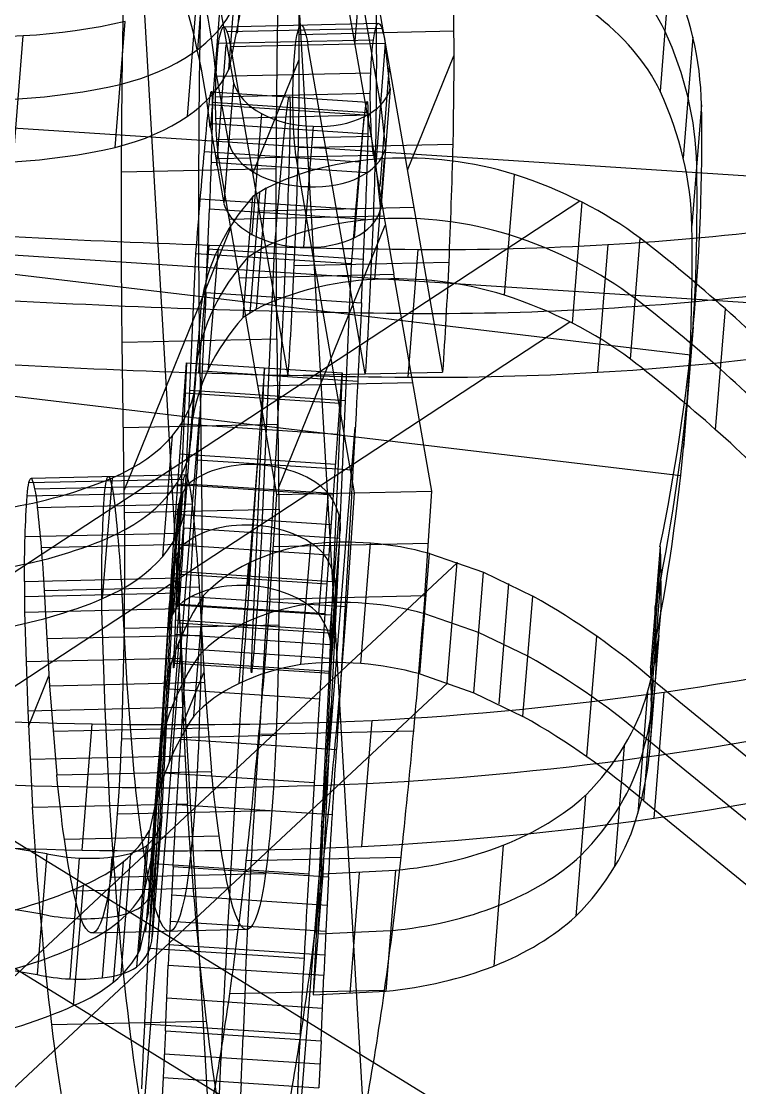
# Model space of a CAD drawing. Extents: x 14 to 133, y -39 to 144.
# Drawn here: x 71.22 to 80.43, y 9.8 to 23.47 of the extents above; entities that cross this region are included whole.
import ezdxf

# ---------------------------------------------------------------- set-up
doc = ezdxf.new("R2010")
doc.units = 0
doc.header["$MEASUREMENT"] = 0
doc.layers.add('LAYER_1', color=255, linetype='CONTINUOUS')

msp = doc.modelspace()

# ---------------------------------------------------------------- linework, layer by layer
at = {"layer": 'LAYER_1', "color": 9}
for p, q in [((73.626, 9.384, 110.568), (72.636, 26.44, 105.696)), ((75.61, 9.428, 110.32), (74.62, 26.484, 105.448)), ((75.354, 26.246, 111.268), (75.887, 23.186, 114.982)), ((75.354, 26.246, 111.268), (75.887, 23.186, 114.982)), ((75.826, 22.411, 114.353), (75.293, 25.471, 110.638)), ((73.994, 23.314, 67.217), (74.123, 24.932, 68.386)), ((73.601, 24.652, 113.401), (73.478, 23.103, 112.143)), ((75.231, 24.696, 110.009), (75.764, 21.637, 113.724)), ((75.231, 24.696, 110.009), (75.764, 21.637, 113.724)), ((75.498, 23.167, 111.866), (75.621, 24.716, 113.125)), ((73.88, 22.849, 67.873), (74.009, 24.467, 69.042)), ((73.88, 22.849, 67.873), (74.009, 24.467, 69.042)), ((79.533, 24.119, 113.477), (79.41, 22.57, 112.219)), ((79.533, 24.119, 113.477), (79.41, 22.57, 112.219)), ((73.35, 22.246, 68.766), (73.479, 23.864, 69.935)), ((73.768, 23.655, 114.612), (73.645, 22.106, 113.353)), ((73.768, 23.655, 114.612), (73.645, 22.106, 113.353)), ((73.768, 23.655, 114.612), (73.942, 22.677, 115.799)), ((73.768, 23.655, 114.612), (73.942, 22.677, 115.799)), ((74.066, 23.784, 66.559), (73.88, 22.849, 67.873)), ((74.066, 23.784, 66.559), (73.88, 22.849, 67.873)), ((72.424, 21.848, 69.42), (72.553, 23.465, 70.589)), ((72.424, 21.848, 69.42), (72.553, 23.465, 70.589)), ((73.809, 23.396, 114.52), (75.793, 23.441, 114.272)), ((73.809, 23.396, 114.52), (75.793, 23.441, 114.272)), ((73.858, 23.335, 114.899), (75.842, 23.379, 114.651)), ((71.117, 21.664, 69.818), (71.246, 23.281, 70.988)), ((74.78, 23.298, 122.259), (76.764, 23.343, 122.01)), ((79.83, 23.262, 114.504), (79.707, 21.712, 113.245)), ((73.845, 23.166, 115.207), (73.722, 21.617, 113.948)), ((73.751, 23.186, 114.019), (75.735, 23.23, 113.771)), ((73.903, 23.142, 115.231), (75.887, 23.186, 114.982)), ((73.903, 23.142, 115.231), (75.887, 23.186, 114.982)), ((73.903, 23.142, 115.231), (74.638, 18.924, 120.352)), ((73.903, 23.142, 115.231), (74.638, 18.924, 120.352)), ((75.63, 18.946, 120.227), (74.895, 23.164, 115.107)), ((75.887, 23.186, 114.982), (75.764, 21.637, 113.724)), ((75.887, 23.186, 114.982), (75.764, 21.637, 113.724)), ((75.887, 23.186, 114.982), (76.622, 18.968, 120.103)), ((75.887, 23.186, 114.982), (76.622, 18.968, 120.103)), ((75.951, 22.606, 115.69), (75.887, 23.186, 114.982)), ((75.951, 22.606, 115.69), (75.887, 23.186, 114.982)), ((74.187, 21.513, 117.209), (74.781, 22.977, 122.215)), ((76.171, 21.557, 116.96), (76.765, 23.021, 121.966)), ((73.881, 21.902, 115.17), (73.706, 22.881, 113.983)), ((75.938, 22.896, 115.334), (75.815, 21.347, 114.076)), ((73.717, 22.761, 113.677), (75.701, 22.805, 113.429)), ((73.717, 22.761, 113.677), (75.701, 22.805, 113.429)), ((73.662, 22.562, 122.439), (75.658, 22.431, 122.405)), ((73.662, 22.562, 122.439), (75.658, 22.431, 122.405)), ((73.942, 22.677, 115.799), (73.819, 21.128, 114.541)), ((73.942, 22.677, 115.799), (73.819, 21.128, 114.541)), ((75.951, 22.606, 115.69), (75.828, 21.057, 114.431)), ((75.951, 22.606, 115.69), (75.828, 21.057, 114.431)), ((73.67, 22.429, 123.395), (75.665, 22.298, 123.361)), ((73.711, 22.499, 113.582), (75.695, 22.543, 113.334)), ((73.628, 22.398, 121.07), (75.624, 22.267, 121.036)), ((74.3, 22.284, 116.248), (74.177, 20.734, 114.99)), ((75.826, 22.411, 114.353), (75.889, 21.832, 115.061)), ((79.941, 22.396, 115.559), (79.818, 20.846, 114.301)), ((79.941, 22.396, 115.559), (79.818, 20.846, 114.301)), ((69.833, 22.182, 72.666), (86.602, 21.092, 72.322)), ((73.667, 22.154, 124.319), (75.663, 22.023, 124.285)), ((73.667, 22.154, 124.319), (75.663, 22.023, 124.285)), ((73.715, 22.221, 113.564), (75.699, 22.265, 113.316)), ((73.715, 22.221, 113.564), (75.699, 22.265, 113.316)), ((75.612, 22.241, 116.173), (75.489, 20.692, 114.914)), ((73.645, 22.106, 113.353), (73.819, 21.128, 114.541)), ((73.645, 22.106, 113.353), (73.819, 21.128, 114.541)), ((74.962, 22.12, 116.385), (74.839, 20.571, 115.126)), ((74.962, 22.12, 116.385), (74.839, 20.571, 115.126)), ((73.729, 21.949, 113.624), (75.713, 21.993, 113.376)), ((74.769, 21.847, 121.912), (76.753, 21.891, 121.663)), ((74.769, 21.847, 121.912), (76.753, 21.891, 121.663)), ((73.568, 21.797, 119.829), (75.563, 21.666, 119.795)), ((73.568, 21.797, 119.829), (75.563, 21.666, 119.795)), ((73.751, 21.705, 113.757), (75.735, 21.749, 113.509)), ((73.751, 21.705, 113.757), (75.735, 21.749, 113.509)), ((75.735, 21.749, 113.509), (75.997, 20.223, 115.333)), ((75.735, 21.749, 113.509), (75.997, 20.223, 115.333)), ((59.251, 21.639, 118.513), (79.798, 19.19, 119.52)), ((73.654, 21.659, 125.431), (75.649, 21.528, 125.397)), ((73.751, 21.705, 113.757), (74.013, 20.179, 115.582)), ((73.751, 21.705, 113.757), (74.013, 20.179, 115.582)), ((75.005, 20.201, 115.457), (74.743, 21.727, 113.633)), ((75.751, 20.157, 63.744), (75.877, 21.706, 65.003)), ((75.828, 21.057, 114.431), (75.764, 21.637, 113.724)), ((75.828, 21.057, 114.431), (75.764, 21.637, 113.724)), ((72.506, 21.535, 103.787), (74.49, 21.58, 103.538)), ((77.416, 19.953, 63.828), (77.542, 21.502, 65.087)), ((77.416, 19.953, 63.828), (77.542, 21.502, 65.087)), ((74.362, 21.325, 65.622), (74.191, 21.219, 65.77)), ((74.362, 21.325, 65.622), (74.191, 21.219, 65.77)), ((74.236, 19.776, 64.363), (74.362, 21.325, 65.622)), ((74.236, 19.776, 64.363), (74.362, 21.325, 65.622)), ((73.516, 21.188, 119.139), (75.511, 21.057, 119.105)), ((74.065, 19.67, 64.51), (74.191, 21.219, 65.77)), ((74.065, 19.67, 64.51), (74.191, 21.219, 65.77)), ((74.276, 21.272, 65.696), (74.151, 19.723, 64.436)), ((69.36, 15.244, 73.599), (78.38, 21.164, 65.419)), ((73.588, 19.988, 128.022), (73.632, 21.06, 126.49)), ((73.588, 19.988, 128.022), (73.632, 21.06, 126.49)), ((73.632, 21.06, 126.49), (75.628, 20.929, 126.456)), ((73.632, 21.06, 126.49), (75.628, 20.929, 126.456)), ((76.255, 21.077, 117.543), (74.271, 21.033, 117.791)), ((78.286, 19.597, 64.179), (78.412, 21.145, 65.439)), ((73.881, 20.928, 114.658), (75.865, 20.972, 114.41)), ((74.63, 20.994, 126.473), (74.586, 19.923, 128.005)), ((75.584, 19.857, 127.988), (75.628, 20.929, 126.456)), ((75.584, 19.857, 127.988), (75.628, 20.929, 126.456)), ((72.539, 17.451, 103.322), (73.902, 20.809, 114.801)), ((74.523, 17.495, 103.073), (75.886, 20.853, 114.553)), ((79.029, 19.136, 64.672), (79.154, 20.684, 65.931)), ((79.029, 19.136, 64.672), (79.154, 20.684, 65.931)), ((69.704, 20.564, 71.496), (86.473, 19.474, 71.153)), ((73.624, 20.598, 83.59), (73.494, 18.96, 82.45)), ((73.612, 20.547, 127.272), (75.608, 20.416, 127.238)), ((73.621, 19.01, 65.367), (73.747, 20.558, 66.627)), ((74.128, 20.445, 65.14), (74.299, 20.551, 64.992)), ((76.305, 20.541, 83.366), (76.175, 18.903, 82.226)), ((76.305, 20.541, 83.366), (76.175, 18.903, 82.226)), ((78.74, 20.604, 82.998), (78.609, 18.966, 81.858)), ((73.303, 16.971, 122.886), (73.46, 20.49, 118.539)), ((73.303, 16.971, 122.886), (73.46, 20.49, 118.539)), ((73.46, 20.49, 118.539), (75.455, 20.359, 118.505)), ((73.46, 20.49, 118.539), (75.455, 20.359, 118.505)), ((74.458, 20.425, 118.522), (74.301, 16.906, 122.87)), ((74.716, 20.335, 121.225), (76.7, 20.379, 120.977)), ((75.298, 16.84, 122.853), (75.455, 20.359, 118.505)), ((75.298, 16.84, 122.853), (75.455, 20.359, 118.505)), ((74.013, 20.179, 115.582), (75.997, 20.223, 115.333)), ((74.013, 20.179, 115.582), (75.997, 20.223, 115.333)), ((74.498, 17.398, 118.957), (74.013, 20.179, 115.582)), ((74.498, 17.398, 118.957), (74.013, 20.179, 115.582)), ((75.005, 20.201, 115.457), (75.49, 17.42, 118.833)), ((76.482, 17.442, 118.709), (75.997, 20.223, 115.333)), ((76.482, 17.442, 118.709), (75.997, 20.223, 115.333)), ((59.128, 20.09, 117.255), (79.675, 17.641, 118.261)), ((73.588, 19.988, 128.022), (75.584, 19.857, 127.988)), ((73.588, 19.988, 128.022), (75.584, 19.857, 127.988)), ((73.405, 18.295, 66.267), (73.53, 19.844, 67.527)), ((73.405, 18.295, 66.267), (73.53, 19.844, 67.527)), ((73.456, 18.873, 68.728), (73.53, 19.844, 67.527)), ((73.456, 18.873, 68.728), (73.53, 19.844, 67.527)), ((74.236, 19.776, 64.363), (74.065, 19.67, 64.51)), ((74.236, 19.776, 64.363), (74.065, 19.67, 64.51)), ((80.121, 18.23, 65.676), (80.247, 19.779, 66.936)), ((69.234, 13.695, 72.339), (78.254, 19.615, 64.159)), ((79.834, 19.55, 119.073), (79.711, 18, 117.815)), ((72.515, 19.351, 103.464), (74.499, 19.395, 103.215)), ((72.515, 19.351, 103.464), (74.499, 19.395, 103.215)), ((72.542, 17.167, 103.294), (72.515, 19.351, 103.464)), ((72.542, 17.167, 103.294), (72.515, 19.351, 103.464)), ((73.365, 17.81, 66.868), (73.49, 19.358, 68.127)), ((73.507, 19.373, 103.34), (73.534, 17.19, 103.17)), ((74.526, 17.212, 103.046), (74.499, 19.395, 103.215)), ((74.526, 17.212, 103.046), (74.499, 19.395, 103.215)), ((73.339, 19.089, 116.857), (73.203, 15.987, 120.828)), ((73.339, 19.089, 116.857), (73.203, 15.987, 120.828)), ((73.282, 18.305, 116.514), (73.339, 19.089, 116.857)), ((73.282, 18.305, 116.514), (73.339, 19.089, 116.857)), ((73.339, 19.089, 116.857), (75.335, 18.958, 116.823)), ((73.339, 19.089, 116.857), (75.335, 18.958, 116.823)), ((73.467, 19.069, 66.897), (73.393, 18.098, 68.098)), ((74.201, 15.921, 120.811), (74.337, 19.023, 116.84)), ((74.337, 19.023, 116.84), (74.28, 18.24, 116.497)), ((73.33, 17.324, 67.469), (73.456, 18.873, 68.728)), ((73.33, 17.324, 67.469), (73.456, 18.873, 68.728)), ((73.538, 18.985, 128.963), (75.534, 18.854, 128.929)), ((74.638, 18.924, 120.352), (76.622, 18.968, 120.103)), ((74.638, 18.924, 120.352), (76.622, 18.968, 120.103)), ((75.335, 18.958, 116.823), (75.199, 15.856, 120.794)), ((75.335, 18.958, 116.823), (75.199, 15.856, 120.794)), ((75.278, 18.174, 116.48), (75.335, 18.958, 116.823)), ((75.278, 18.174, 116.48), (75.335, 18.958, 116.823)), ((75.377, 18.6, 120.679), (73.381, 18.731, 120.713)), ((76.24, 18.833, 117.021), (74.256, 18.788, 117.269)), ((75.306, 18.566, 116.652), (73.311, 18.697, 116.686)), ((72.724, 8.642, 120.984), (73.507, 18.392, 129.398)), ((72.53, 18.258, 103.391), (74.514, 18.302, 103.142)), ((73.227, 17.527, 116.263), (73.282, 18.305, 116.514)), ((73.227, 17.527, 116.263), (73.282, 18.305, 116.514)), ((73.282, 18.305, 116.514), (75.278, 18.174, 116.48)), ((73.282, 18.305, 116.514), (75.278, 18.174, 116.48)), ((73.33, 17.324, 67.469), (73.405, 18.295, 66.267)), ((73.33, 17.324, 67.469), (73.405, 18.295, 66.267)), ((74.28, 18.24, 116.497), (74.224, 17.462, 116.246)), ((74.72, 8.511, 120.95), (75.502, 18.261, 129.364)), ((73.034, 16.606, 68.381), (73.159, 18.155, 69.64)), ((75.222, 17.396, 116.229), (75.278, 18.174, 116.48)), ((75.222, 17.396, 116.229), (75.278, 18.174, 116.48)), ((75.25, 17.785, 116.355), (73.254, 17.916, 116.389)), ((73.477, 17.845, 129.734), (75.472, 17.714, 129.7)), ((73.477, 17.845, 129.734), (75.472, 17.714, 129.7)), ((74.246, 17.782, 121.797), (74.123, 16.232, 120.538)), ((71.352, 17.609, 93.866), (73.336, 17.654, 93.617)), ((71.352, 17.609, 93.866), (73.336, 17.654, 93.617)), ((71.32, 17.553, 93.598), (73.304, 17.597, 93.35)), ((71.392, 17.471, 94.165), (73.376, 17.515, 93.916)), ((72.264, 16.065, 69.123), (72.389, 17.614, 70.382)), ((72.264, 16.065, 69.123), (72.389, 17.614, 70.382)), ((73.174, 16.759, 116.098), (73.227, 17.527, 116.263)), ((73.174, 16.759, 116.098), (73.227, 17.527, 116.263)), ((73.337, 17.506, 122.225), (73.214, 15.957, 120.966)), ((73.337, 17.506, 122.225), (73.214, 15.957, 120.966)), ((73.227, 17.527, 116.263), (75.222, 17.396, 116.229)), ((73.227, 17.527, 116.263), (75.222, 17.396, 116.229)), ((73.337, 17.506, 122.225), (73.256, 17.364, 122.408)), ((73.337, 17.506, 122.225), (73.256, 17.364, 122.408)), ((75.267, 17.407, 118.809), (73.271, 17.538, 118.843)), ((71.297, 17.381, 93.385), (73.281, 17.425, 93.137)), ((71.297, 17.381, 93.385), (73.281, 17.425, 93.137)), ((73.256, 17.364, 122.408), (73.133, 15.814, 121.149)), ((73.256, 17.364, 122.408), (73.133, 15.814, 121.149)), ((73.29, 17.437, 122.315), (73.167, 15.887, 121.056)), ((73.256, 17.364, 122.408), (73.227, 17.211, 122.599)), ((73.256, 17.364, 122.408), (73.227, 17.211, 122.599)), ((74.224, 17.462, 116.246), (74.171, 16.693, 116.081)), ((74.408, 16.059, 118.005), (74.498, 17.398, 118.957)), ((74.408, 16.059, 118.005), (74.498, 17.398, 118.957)), ((74.498, 17.398, 118.957), (76.482, 17.442, 118.709)), ((74.498, 17.398, 118.957), (76.482, 17.442, 118.709)), ((75.156, 17.419, 122.155), (75.032, 15.869, 120.896)), ((75.156, 17.419, 122.155), (75.032, 15.869, 120.896)), ((75.169, 16.628, 116.064), (75.222, 17.396, 116.229)), ((75.169, 16.628, 116.064), (75.222, 17.396, 116.229)), ((75.49, 17.42, 118.833), (75.4, 16.081, 117.881)), ((76.392, 16.103, 117.757), (76.482, 17.442, 118.709)), ((76.392, 16.103, 117.757), (76.482, 17.442, 118.709)), ((71.426, 17.235, 94.395), (73.41, 17.279, 94.147)), ((71.426, 17.235, 94.395), (73.41, 17.279, 94.147)), ((73.235, 17.288, 122.503), (73.112, 15.739, 121.244)), ((72.542, 17.167, 103.294), (74.526, 17.212, 103.046)), ((72.542, 17.167, 103.294), (74.526, 17.212, 103.046)), ((73.021, 13.278, 127.461), (73.227, 17.211, 122.599)), ((73.021, 13.278, 127.461), (73.227, 17.211, 122.599)), ((73.227, 17.211, 122.599), (73.103, 15.662, 121.34)), ((73.227, 17.211, 122.599), (73.103, 15.662, 121.34)), ((75.196, 17.012, 116.147), (73.2, 17.143, 116.181)), ((75.293, 17.133, 122.493), (75.17, 15.583, 121.234)), ((73.303, 16.971, 122.886), (75.298, 16.84, 122.853)), ((73.303, 16.971, 122.886), (75.298, 16.84, 122.853)), ((71.27, 16.861, 93.082), (73.254, 16.905, 92.833)), ((75.298, 16.84, 122.853), (75.087, 12.537, 128.171)), ((75.298, 16.84, 122.853), (75.087, 12.537, 128.171)), ((75.298, 16.84, 122.853), (75.175, 15.291, 121.594)), ((75.298, 16.84, 122.853), (75.175, 15.291, 121.594)), ((71.476, 16.722, 94.697), (73.46, 16.766, 94.448)), ((73.123, 16.002, 116.018), (73.174, 16.759, 116.098)), ((73.123, 16.002, 116.018), (73.174, 16.759, 116.098)), ((73.174, 16.759, 116.098), (75.169, 16.628, 116.064)), ((73.174, 16.759, 116.098), (75.169, 16.628, 116.064)), ((73.194, 16.589, 121.779), (73.275, 16.731, 121.595)), ((74.171, 16.693, 116.081), (74.12, 15.937, 116.001)), ((76.437, 16.773, 118.233), (74.453, 16.729, 118.481)), ((74.806, 15.22, 62.716), (74.932, 16.763, 63.983)), ((74.806, 15.22, 62.716), (74.932, 16.763, 63.983)), ((75.573, 15.233, 62.624), (75.699, 16.776, 63.89)), ((79.409, 16.731, 122.585), (79.286, 15.181, 121.327)), ((79.409, 16.731, 122.585), (79.286, 15.181, 121.327)), ((79.409, 16.731, 122.585), (79.418, 16.342, 123.063)), ((79.409, 16.731, 122.585), (79.418, 16.342, 123.063)), ((73.165, 16.436, 121.969), (73.194, 16.589, 121.779)), ((75.118, 15.872, 115.984), (75.169, 16.628, 116.064)), ((75.118, 15.872, 115.984), (75.169, 16.628, 116.064)), ((76.329, 15.099, 62.712), (76.454, 16.642, 63.978)), ((76.329, 15.099, 62.712), (76.454, 16.642, 63.978)), ((76.454, 16.642, 63.978), (77.146, 16.402, 64.202)), ((76.454, 16.642, 63.978), (77.146, 16.402, 64.202)), ((76.814, 16.528, 64.082), (62.429, 3.096, 81.873)), ((73.165, 16.436, 121.969), (72.96, 12.503, 126.832)), ((73.272, 16.413, 123.25), (75.268, 16.282, 123.216)), ((74.012, 14.977, 63.091), (74.138, 16.52, 64.357)), ((76.681, 14.988, 62.813), (76.807, 16.531, 64.079)), ((79.412, 16.537, 122.824), (79.289, 14.987, 121.566)), ((71.261, 16.285, 92.905), (71.26, 15.892, 92.825)), ((71.261, 16.285, 92.905), (71.26, 15.892, 92.825)), ((71.261, 16.285, 92.905), (73.245, 16.33, 92.656)), ((71.261, 16.285, 92.905), (73.245, 16.33, 92.656)), ((72.252, 15.914, 92.701), (72.253, 16.308, 92.78)), ((75.143, 16.25, 116.024), (73.148, 16.381, 116.058)), ((73.245, 16.33, 92.656), (73.244, 15.936, 92.577)), ((73.245, 16.33, 92.656), (73.244, 15.936, 92.577)), ((77.02, 14.859, 62.936), (77.146, 16.402, 64.202)), ((77.02, 14.859, 62.936), (77.146, 16.402, 64.202)), ((77.146, 16.402, 64.202), (77.777, 16.098, 64.51)), ((77.146, 16.402, 64.202), (77.777, 16.098, 64.51)), ((79.418, 16.342, 123.063), (79.295, 14.793, 121.805)), ((79.418, 16.342, 123.063), (79.295, 14.793, 121.805)), ((73.244, 16.133, 92.616), (71.26, 16.089, 92.865)), ((71.516, 16.171, 94.925), (73.5, 16.215, 94.677)), ((71.516, 16.171, 94.925), (73.5, 16.215, 94.677)), ((71.516, 16.171, 94.925), (71.584, 14.948, 95.245)), ((71.516, 16.171, 94.925), (71.584, 14.948, 95.245)), ((72.576, 14.97, 95.121), (72.508, 16.193, 94.801)), ((73.5, 16.215, 94.677), (73.568, 14.992, 94.996)), ((73.5, 16.215, 94.677), (73.568, 14.992, 94.996)), ((77.345, 14.715, 63.08), (77.47, 16.258, 64.346)), ((73.123, 16.002, 116.018), (75.118, 15.872, 115.984)), ((73.123, 16.002, 116.018), (75.118, 15.872, 115.984)), ((73.376, 16.094, 130.571), (75.372, 15.963, 130.537)), ((73.433, 14.56, 63.656), (73.558, 16.103, 64.923)), ((73.433, 14.56, 63.656), (73.558, 16.103, 64.923)), ((74.408, 16.059, 118.005), (76.392, 16.103, 117.757)), ((74.408, 16.059, 118.005), (76.392, 16.103, 117.757)), ((75.026, 11.762, 127.542), (75.237, 16.066, 122.223)), ((77.652, 14.555, 63.244), (77.777, 16.098, 64.51)), ((77.652, 14.555, 63.244), (77.777, 16.098, 64.51)), ((71.26, 15.892, 92.825), (73.244, 15.936, 92.577)), ((71.26, 15.892, 92.825), (73.244, 15.936, 92.577)), ((71.26, 15.892, 92.825), (71.303, 14.628, 92.945)), ((71.26, 15.892, 92.825), (71.303, 14.628, 92.945)), ((72.295, 14.65, 92.821), (72.252, 15.914, 92.701)), ((73.214, 15.957, 120.966), (73.133, 15.814, 121.149)), ((73.214, 15.957, 120.966), (73.133, 15.814, 121.149)), ((73.203, 15.987, 120.828), (73.187, 15.608, 121.304)), ((73.203, 15.987, 120.828), (73.187, 15.608, 121.304)), ((73.203, 15.987, 120.828), (75.199, 15.856, 120.794)), ((73.203, 15.987, 120.828), (75.199, 15.856, 120.794)), ((73.244, 15.936, 92.577), (73.287, 14.672, 92.697)), ((73.244, 15.936, 92.577), (73.287, 14.672, 92.697)), ((74.184, 15.542, 121.287), (74.201, 15.921, 120.811)), ((77.083, 15.631, 63.569), (76.392, 15.871, 63.345)), ((79.357, 15.567, 122.434), (79.347, 15.956, 121.956)), ((72.538, 15.685, 103.001), (74.522, 15.73, 102.752)), ((73.133, 15.814, 121.149), (73.103, 15.662, 121.34)), ((73.133, 15.814, 121.149), (73.103, 15.662, 121.34)), ((73.195, 15.793, 121.062), (75.19, 15.662, 121.028)), ((73.228, 15.754, 123.154), (75.223, 15.623, 123.12)), ((73.228, 15.754, 123.154), (75.223, 15.623, 123.12)), ((75.199, 15.856, 120.794), (75.182, 15.477, 121.27)), ((75.199, 15.856, 120.794), (75.182, 15.477, 121.27)), ((71.547, 15.552, 95.057), (73.531, 15.596, 94.809)), ((72.898, 11.728, 126.203), (73.103, 15.662, 121.34)), ((72.898, 11.728, 126.203), (73.103, 15.662, 121.34)), ((73.187, 15.608, 121.304), (73.173, 15.266, 121.806)), ((73.187, 15.608, 121.304), (73.173, 15.266, 121.806)), ((73.187, 15.608, 121.304), (75.182, 15.477, 121.27)), ((73.187, 15.608, 121.304), (75.182, 15.477, 121.27)), ((77.715, 15.327, 63.877), (77.083, 15.631, 63.569)), ((79.394, 15.598, 123.981), (79.271, 14.049, 122.723)), ((73.119, 13.976, 64.399), (73.244, 15.519, 65.665)), ((74.17, 15.2, 121.79), (74.184, 15.542, 121.287)), ((75.182, 15.477, 121.27), (75.168, 15.135, 121.773)), ((75.182, 15.477, 121.27), (75.168, 15.135, 121.773)), ((78.471, 14.039, 63.792), (78.597, 15.582, 65.058)), ((73.179, 15.432, 121.552), (75.175, 15.301, 121.518)), ((71.279, 15.258, 92.864), (73.263, 15.302, 92.616)), ((73.136, 15.244, 125.03), (73.013, 13.694, 123.771)), ((73.173, 15.266, 121.806), (75.168, 15.135, 121.773)), ((73.173, 15.266, 121.806), (75.168, 15.135, 121.773)), ((73.184, 15.239, 122.579), (75.179, 15.108, 122.545)), ((75.175, 15.291, 121.594), (74.964, 10.987, 126.913)), ((75.175, 15.291, 121.594), (74.964, 10.987, 126.913)), ((79.286, 15.181, 121.327), (79.295, 14.793, 121.805)), ((79.286, 15.181, 121.327), (79.295, 14.793, 121.805)), ((71.312, 14.425, 92.98), (71.575, 15.075, 95.2)), ((73.296, 14.47, 92.732), (73.559, 15.119, 94.952)), ((76.329, 15.099, 62.712), (77.02, 14.859, 62.936)), ((76.329, 15.099, 62.712), (77.02, 14.859, 62.936)), ((76.689, 14.985, 62.815), (62.303, 1.554, 80.607)), ((71.584, 14.948, 95.245), (73.568, 14.992, 94.996)), ((71.584, 14.948, 95.245), (73.568, 14.992, 94.996)), ((71.584, 14.948, 95.245), (71.676, 13.805, 95.78)), ((71.584, 14.948, 95.245), (71.676, 13.805, 95.78)), ((72.668, 13.827, 95.656), (72.576, 14.97, 95.121)), ((72.934, 13.364, 65.162), (73.06, 14.907, 66.429)), ((72.934, 13.364, 65.162), (73.06, 14.907, 66.429)), ((72.976, 13.598, 68.032), (73.06, 14.907, 66.429)), ((72.976, 13.598, 68.032), (73.06, 14.907, 66.429)), ((73.051, 14.911, 116.044), (75.047, 14.78, 116.01)), ((73.568, 14.992, 94.996), (73.66, 13.849, 95.532)), ((73.568, 14.992, 94.996), (73.66, 13.849, 95.532)), ((79.201, 13.471, 64.411), (79.327, 15.014, 65.677)), ((79.201, 13.471, 64.411), (79.327, 15.014, 65.677)), ((79.327, 15.014, 65.677), (86.03, 9.541, 71.682)), ((79.327, 15.014, 65.677), (86.03, 9.541, 71.682)), ((77.02, 14.859, 62.936), (77.652, 14.555, 63.244)), ((77.02, 14.859, 62.936), (77.652, 14.555, 63.244)), ((79.249, 14.866, 124.898), (79.125, 13.316, 123.639)), ((79.249, 14.866, 124.898), (79.125, 13.316, 123.639)), ((79.333, 13.249, 80.555), (79.462, 14.867, 81.724)), ((71.303, 14.628, 92.945), (73.287, 14.672, 92.697)), ((71.303, 14.628, 92.945), (73.287, 14.672, 92.697)), ((71.303, 14.628, 92.945), (71.366, 13.392, 93.231)), ((71.303, 14.628, 92.945), (71.366, 13.392, 93.231)), ((72.358, 13.414, 93.107), (72.295, 14.65, 92.821)), ((73.287, 14.672, 92.697), (73.35, 13.436, 92.983)), ((73.287, 14.672, 92.697), (73.35, 13.436, 92.983)), ((75.07, 13.139, 124.253), (75.193, 14.689, 125.512)), ((75.588, 12.886, 81.471), (75.718, 14.503, 82.64)), ((75.588, 12.886, 81.471), (75.718, 14.503, 82.64)), ((68.834, 14.371, 74.725), (77.769, 8.87, 80.596)), ((71.627, 14.364, 95.487), (73.611, 14.408, 95.238)), ((72, 12.841, 81.929), (72.129, 14.459, 83.098)), ((74.264, 14.327, 116.542), (76.248, 14.371, 116.294)), ((72.504, 14.269, 102.477), (74.488, 14.313, 102.229)), ((72.504, 14.269, 102.477), (74.488, 14.313, 102.229)), ((72.887, 12.71, 65.964), (73.012, 14.253, 67.231)), ((73.267, 14.262, 131.208), (75.262, 14.131, 131.174)), ((73.267, 14.262, 131.208), (75.262, 14.131, 131.174)), ((85.967, 8.769, 71.049), (79.264, 14.243, 65.044)), ((72.997, 14.136, 65.795), (72.913, 12.826, 67.399)), ((78.949, 14.176, 125.776), (78.826, 12.627, 124.517)), ((71.332, 14.005, 93.068), (73.316, 14.049, 92.819)), ((71.676, 13.805, 95.78), (73.66, 13.849, 95.532)), ((71.676, 13.805, 95.78), (73.66, 13.849, 95.532)), ((72.984, 13.837, 116.24), (74.98, 13.706, 116.206)), ((72.984, 13.837, 116.24), (74.98, 13.706, 116.206)), ((66.3, 13.655, 127.654), (71.548, 12.796, 128.199)), ((66.3, 13.655, 127.654), (71.548, 12.796, 128.199)), ((72.85, 12.055, 66.766), (72.976, 13.598, 68.032)), ((72.85, 12.055, 66.766), (72.976, 13.598, 68.032)), ((72.976, 13.598, 68.032), (72.863, 13.092, 68.661)), ((72.976, 13.598, 68.032), (72.863, 13.092, 68.661)), ((78.452, 13.543, 126.604), (78.329, 11.993, 125.346)), ((78.452, 13.543, 126.604), (78.329, 11.993, 125.346)), ((71.366, 13.392, 93.231), (73.35, 13.436, 92.983)), ((71.366, 13.392, 93.231), (73.35, 13.436, 92.983)), ((73.213, 13.427, 131.292), (75.209, 13.296, 131.258)), ((79.201, 13.471, 64.411), (85.904, 7.998, 70.416)), ((79.201, 13.471, 64.411), (85.904, 7.998, 70.416)), ((72.45, 13.304, 101.874), (74.434, 13.349, 101.626)), ((72.816, 11.799, 67.082), (72.942, 13.342, 68.348)), ((72.85, 12.055, 66.766), (72.934, 13.364, 65.162)), ((72.85, 12.055, 66.766), (72.934, 13.364, 65.162)), ((73.021, 13.278, 127.461), (72.898, 11.728, 126.203)), ((73.021, 13.278, 127.461), (72.898, 11.728, 126.203)), ((71.773, 12.982, 96.41), (73.757, 13.026, 96.161)), ((72.737, 11.549, 67.394), (72.863, 13.092, 68.661)), ((72.737, 11.549, 67.394), (72.863, 13.092, 68.661)), ((72.968, 13.073, 127.719), (72.845, 11.523, 126.46)), ((71.486, 12.021, 127.57), (66.238, 12.88, 127.025)), ((72.822, 12.891, 127.956), (72.699, 11.342, 126.698)), ((72.822, 12.891, 127.956), (72.699, 11.342, 126.698)), ((77.4, 12.905, 127.492), (77.277, 11.355, 126.234)), ((68.708, 12.822, 73.465), (77.643, 7.321, 79.337)), ((71.548, 12.796, 128.199), (71.425, 11.246, 126.94)), ((71.548, 12.796, 128.199), (71.425, 11.246, 126.94)), ((71.964, 12.739, 128.227), (71.841, 11.19, 126.969)), ((72.38, 12.754, 128.169), (72.257, 11.204, 126.911)), ((72.38, 12.754, 128.169), (72.257, 11.204, 126.911)), ((72.621, 12.799, 128.089), (72.498, 11.25, 126.831)), ((72.8, 12.32, 68.027), (72.913, 12.826, 67.399)), ((74.102, 12.706, 114.96), (76.086, 12.75, 114.711)), ((74.102, 12.706, 114.96), (76.086, 12.75, 114.711)), ((72.405, 11.152, 67.911), (72.531, 12.695, 69.177)), ((72.915, 12.669, 116.674), (74.91, 12.538, 116.64)), ((73.166, 12.631, 131.558), (73.128, 11.932, 132.065)), ((73.166, 12.631, 131.558), (73.128, 11.932, 132.065)), ((73.166, 12.631, 131.558), (75.161, 12.5, 131.524)), ((73.166, 12.631, 131.558), (75.161, 12.5, 131.524)), ((75.087, 12.537, 128.171), (76.017, 12.582, 128.025)), ((75.087, 12.537, 128.171), (76.017, 12.582, 128.025)), ((76.017, 12.582, 128.025), (75.893, 11.032, 126.767)), ((76.017, 12.582, 128.025), (75.893, 11.032, 126.767)), ((72.369, 12.495, 101.078), (74.353, 12.539, 100.83)), ((72.369, 12.495, 101.078), (74.353, 12.539, 100.83)), ((74.126, 11.867, 132.048), (74.163, 12.566, 131.541)), ((75.087, 12.537, 128.171), (74.964, 10.987, 126.913)), ((75.087, 12.537, 128.171), (74.964, 10.987, 126.913)), ((75.161, 12.5, 131.524), (75.124, 11.801, 132.031)), ((75.161, 12.5, 131.524), (75.124, 11.801, 132.031)), ((75.554, 12.551, 128.109), (75.431, 11.001, 126.85)), ((71.887, 12.319, 97.203), (73.871, 12.363, 96.955)), ((71.887, 12.319, 97.203), (73.871, 12.363, 96.955)), ((71.891, 10.847, 68.332), (72.017, 12.39, 69.599)), ((71.891, 10.847, 68.332), (72.017, 12.39, 69.599)), ((73.146, 12.267, 131.791), (75.141, 12.136, 131.757)), ((66.177, 12.105, 126.396), (71.425, 11.246, 126.94)), ((66.177, 12.105, 126.396), (71.425, 11.246, 126.94)), ((72.85, 12.055, 66.766), (72.737, 11.549, 67.394)), ((72.85, 12.055, 66.766), (72.737, 11.549, 67.394)), ((73.128, 11.932, 132.065), (73.102, 11.368, 132.719)), ((73.128, 11.932, 132.065), (73.102, 11.368, 132.719)), ((73.128, 11.932, 132.065), (75.124, 11.801, 132.031)), ((73.128, 11.932, 132.065), (75.124, 11.801, 132.031)), ((72.145, 11.781, 99.167), (74.129, 11.826, 98.918)), ((74.1, 11.302, 132.702), (74.126, 11.867, 132.048)), ((75.955, 11.807, 127.396), (75.026, 11.762, 127.542)), ((75.124, 11.801, 132.031), (75.098, 11.237, 132.685)), ((75.124, 11.801, 132.031), (75.098, 11.237, 132.685)), ((73.114, 11.631, 132.375), (75.109, 11.5, 132.341)), ((72.854, 11.585, 117.29), (74.85, 11.455, 117.257)), ((72.854, 11.585, 117.29), (74.85, 11.455, 117.257)), ((73.068, 10.524, 133.959), (73.102, 11.368, 132.719)), ((73.068, 10.524, 133.959), (73.102, 11.368, 132.719)), ((73.102, 11.368, 132.719), (75.098, 11.237, 132.685)), ((73.102, 11.368, 132.719), (75.098, 11.237, 132.685)), ((74.1, 11.302, 132.702), (74.066, 10.459, 133.942)), ((75.064, 10.394, 133.926), (75.098, 11.237, 132.685)), ((75.064, 10.394, 133.926), (75.098, 11.237, 132.685)), ((73.085, 10.947, 133.339), (75.081, 10.816, 133.306)), ((73.89, 11.001, 112.963), (75.874, 11.045, 112.715)), ((74.964, 10.987, 126.913), (75.893, 11.032, 126.767)), ((74.964, 10.987, 126.913), (75.893, 11.032, 126.767)), ((71.612, 10.606, 94.699), (73.596, 10.65, 94.45)), ((72.804, 10.615, 118.073), (74.799, 10.484, 118.039)), ((73.068, 10.524, 133.959), (73.04, 9.926, 134.629)), ((73.068, 10.524, 133.959), (73.04, 9.926, 134.629)), ((73.068, 10.524, 133.959), (75.064, 10.394, 133.926)), ((73.068, 10.524, 133.959), (75.064, 10.394, 133.926)), ((74.038, 9.861, 134.613), (74.066, 10.459, 133.942)), ((75.064, 10.394, 133.926), (75.036, 9.795, 134.596)), ((75.064, 10.394, 133.926), (75.036, 9.795, 134.596)), ((75.05, 10.095, 134.261), (73.054, 10.225, 134.294)), ((73.04, 9.926, 134.629), (75.036, 9.795, 134.596)), ((73.04, 9.926, 134.629), (75.036, 9.795, 134.596))]:
    msp.add_line(p, q, dxfattribs=at)
at = {"layer": 'LAYER_1', "color": 9, "extrusion": (0.061535, 0.774735, 0.629284)}
for centre, radius, start, end in [((-73.498, 70.508, 93.989), 4.124, 199.9746, 249.2715), ((-49.792, 73.204, 93.989), 22.031, 186.8971, 195.1015), ((-73.498, 70.508, 92.989), 4.124, 199.9746, 249.2715), ((-73.498, 70.508, 92.989), 4.124, 199.9746, 249.2715), ((-49.796, 73.204, 92.989), 22.026, 186.8963, 195.1023), ((-49.796, 73.204, 92.989), 22.026, 186.8963, 195.1023), ((-67.931, 72.409, 94.989), 10.006, 183.6169, 199.3179), ((-67.931, 72.409, 94.989), 10.006, 183.6169, 199.3179), ((-67.931, 72.409, 93.989), 10.006, 183.6167, 199.3181), ((-72.87, 71.864, 94.989), 0.981, 13.0848, 96.1488), ((-72.87, 71.864, 94.989), 0.981, 13.0848, 96.1488), ((-72.924, 71.838, 94.989), 1.004, 92.9377, 173.7973), ((-72.924, 71.838, 94.989), 1.004, 92.9377, 173.7973), ((-67.931, 72.409, 92.989), 10.006, 183.6169, 199.3179), ((-67.931, 72.409, 92.989), 10.006, 183.6169, 199.3179), ((-13.789, 75.714, 94.989), 64.248, 175.44329, 183.51262), ((-13.789, 75.714, 94.989), 64.248, 175.44329, 183.51262), ((-72.87, 71.864, 93.989), 0.981, 13.0847, 96.1488), ((-72.924, 71.838, 93.989), 1.004, 92.9376, 173.7974), ((-13.776, 75.714, 93.989), 64.262, 175.44415, 183.51176), ((-72.87, 71.864, 92.989), 0.981, 13.0848, 96.1488), ((-72.87, 71.864, 92.989), 0.981, 13.0848, 96.1488), ((-72.924, 71.838, 92.989), 1.004, 92.9377, 173.7973), ((-72.924, 71.838, 92.989), 1.004, 92.9377, 173.7973), ((-13.789, 75.714, 92.989), 64.248, 175.44329, 183.51262), ((-13.789, 75.714, 92.989), 64.248, 175.44329, 183.51262), ((-72.658, 80.875, 94.989), 1.073, 214.7006, 330.968), ((-72.658, 80.875, 94.989), 1.073, 214.7006, 330.968), ((-72.135, 81.027, 94.989), 1.6, 175.1658, 208.4993), ((-72.135, 81.027, 94.989), 1.6, 175.1658, 208.4993), ((-72.658, 80.875, 93.989), 1.073, 214.7006, 330.968), ((-72.135, 81.027, 93.989), 1.599, 175.1652, 208.4998), ((-66.37, 82.36, 94.989), 11.543, 172.865, 184.6044), ((-66.37, 82.36, 94.989), 11.543, 172.865, 184.6044), ((-72.658, 80.875, 92.989), 1.073, 214.7006, 330.968), ((-72.658, 80.875, 92.989), 1.073, 214.7006, 330.968), ((-72.135, 81.027, 92.989), 1.6, 175.1658, 208.4993), ((-72.135, 81.027, 92.989), 1.6, 175.1658, 208.4993), ((-66.37, 82.36, 93.989), 11.542, 172.865, 184.6045), ((-71.57, 83.036, 94.989), 6.299, 152.0358, 173.0939), ((-71.57, 83.036, 94.989), 6.299, 152.0358, 173.0939), ((-66.37, 82.36, 92.989), 11.543, 172.865, 184.6044), ((-66.37, 82.36, 92.989), 11.543, 172.865, 184.6044), ((-71.57, 83.036, 93.989), 6.299, 152.0357, 173.094), ((-73.694, 83.993, 94.989), 3.976, 105.8744, 149.8643), ((-73.694, 83.993, 94.989), 3.976, 105.8744, 149.8643), ((-70.602, 87.133, 94.989), 1.139, 148.4183, 182.0232), ((-70.602, 87.133, 94.989), 1.139, 148.4183, 182.0232), ((-71.57, 83.036, 92.989), 6.299, 152.0358, 173.0939), ((-71.57, 83.036, 92.989), 6.299, 152.0358, 173.0939), ((-70.939, 87.209, 94.989), 0.82, 104.3881, 140.5969), ((-70.939, 87.209, 94.989), 0.82, 104.3881, 140.5969), ((-70.657, 86.5, 94.989), 1.58, 77.3239, 107.9083), ((-70.657, 86.5, 94.989), 1.58, 77.3239, 107.9083), ((-73.694, 83.993, 93.989), 3.976, 105.8744, 149.8643), ((-70.602, 87.133, 93.989), 1.139, 148.4177, 182.0237), ((-70.939, 87.209, 93.989), 0.82, 104.3877, 140.5974), ((-70.657, 86.5, 93.989), 1.58, 77.3234, 107.9088), ((-73.694, 83.993, 92.989), 3.976, 105.8744, 149.8643), ((-73.694, 83.993, 92.989), 3.976, 105.8744, 149.8643), ((-70.602, 87.133, 92.989), 1.139, 148.4183, 182.0232), ((-70.602, 87.133, 92.989), 1.139, 148.4183, 182.0232), ((-70.657, 86.5, 92.989), 1.58, 77.3239, 107.9083), ((-70.657, 86.5, 92.989), 1.58, 77.3239, 107.9083), ((-70.939, 87.209, 92.989), 0.82, 104.3881, 140.5969), ((-70.939, 87.209, 92.989), 0.82, 104.3881, 140.5969)]:
    msp.add_arc(centre, radius, start, end, dxfattribs=at)
at = {"layer": 'LAYER_1', "color": 9, "extrusion": (0.992013, 0.022083, -0.124191)}
for centre, radius, start, end in [((22.492, 123.895, 59.513), 6.821, 84.713, 109.8355), ((22.492, 123.895, 59.513), 6.821, 84.713, 109.8355), ((22.492, 123.895, 60.513), 6.821, 84.7126, 109.8359), ((22.492, 123.895, 61.513), 6.821, 84.713, 109.8355), ((22.492, 123.895, 61.513), 6.821, 84.713, 109.8355), ((16, 130.849, 59.513), 19.208, 275.1756, 288.3572), ((16, 130.849, 59.513), 19.208, 275.1756, 288.3572), ((16, 130.849, 60.513), 19.208, 275.1756, 288.3572), ((16, 130.849, 61.513), 19.208, 275.1756, 288.3572), ((16, 130.849, 61.513), 19.208, 275.1756, 288.3572), ((20.644, 123.024, 59.513), 1.115, 294.9434, 351.6486), ((20.644, 123.024, 59.513), 1.115, 294.9434, 351.6486), ((20.68, 122.884, 59.513), 1.069, 358.8501, 40.5549), ((20.68, 122.884, 59.513), 1.069, 358.8501, 40.5549), ((20.644, 123.024, 60.513), 1.115, 294.9434, 351.6486), ((20.68, 122.884, 60.513), 1.068, 358.8493, 40.5557), ((20.644, 123.024, 61.513), 1.115, 294.9434, 351.6486), ((20.644, 123.024, 61.513), 1.115, 294.9434, 351.6486), ((20.68, 122.884, 61.513), 1.069, 358.8501, 40.5549), ((20.68, 122.884, 61.513), 1.069, 358.8501, 40.5549), ((20.65, 122.879, 59.513), 0.983, 265.6393, 298.2516), ((20.65, 122.879, 59.513), 0.983, 265.6393, 298.2516), ((20.65, 122.879, 60.513), 0.983, 265.6387, 298.2522), ((20.65, 122.879, 61.513), 0.983, 265.6393, 298.2516), ((20.65, 122.879, 61.513), 0.983, 265.6393, 298.2516), ((20.65, 122.879, 59.513), 0.983, 233.0258, 265.6381), ((20.65, 122.879, 59.513), 0.983, 233.0258, 265.6381), ((20.65, 122.879, 60.513), 0.983, 233.0252, 265.6387), ((20.65, 122.879, 61.513), 0.983, 233.0258, 265.6381), ((20.65, 122.879, 61.513), 0.983, 233.0258, 265.6381), ((24.794, 118.246, 61.513), 12.919, 110.9374, 125.6827), ((24.794, 118.246, 61.513), 12.919, 110.9374, 125.6827), ((24.794, 118.246, 59.513), 12.919, 110.9374, 125.6827), ((24.794, 118.246, 59.513), 12.919, 110.9374, 125.6827), ((24.794, 118.246, 60.513), 12.919, 110.9373, 125.6828), ((15.424, 102.029, 60.513), 0.593, 308.0395, 1.6776), ((15.424, 102.029, 61.513), 0.593, 308.0395, 1.6776), ((15.424, 102.029, 61.513), 0.593, 308.0395, 1.6776), ((15.128, 101.819, 61.513), 0.918, 14.3561, 56.0152), ((15.128, 101.819, 61.513), 0.918, 14.3561, 56.0152), ((15.424, 102.029, 59.513), 0.593, 308.0395, 1.6776), ((15.424, 102.029, 59.513), 0.593, 308.0395, 1.6776), ((15.128, 101.819, 59.513), 0.918, 14.3561, 56.0152), ((15.128, 101.819, 59.513), 0.918, 14.3561, 56.0152), ((15.128, 101.819, 60.513), 0.918, 14.3553, 56.016), ((14.213, 103.646, 59.513), 2.613, 280.6325, 307.1024), ((14.213, 103.646, 59.513), 2.613, 280.6325, 307.1024), ((14.213, 103.646, 60.513), 2.613, 280.6322, 307.1028), ((14.213, 103.646, 61.513), 2.613, 280.6325, 307.1024), ((14.213, 103.646, 61.513), 2.613, 280.6325, 307.1024), ((13.187, 99.016, 59.513), 4.327, 55.4614, 71.2878), ((13.187, 99.016, 59.513), 4.327, 55.4614, 71.2878), ((13.188, 99.016, 60.513), 4.327, 55.4612, 71.288), ((13.187, 99.016, 61.513), 4.327, 55.4614, 71.2878), ((13.187, 99.016, 61.513), 4.327, 55.4614, 71.2878), ((16.656, 102.144, 59.513), 9.47, 96.7169, 115.0177), ((16.656, 102.144, 59.513), 9.47, 96.7169, 115.0177), ((16.656, 102.144, 60.513), 9.47, 96.7167, 115.0179), ((16.656, 102.144, 61.513), 9.47, 96.7169, 115.0177), ((16.656, 102.144, 61.513), 9.47, 96.7169, 115.0177), ((33.913, 101.744, 59.513), 31.424, 128.3881, 136.6731), ((33.913, 101.744, 59.513), 31.424, 128.3881, 136.6731), ((33.917, 101.739, 60.513), 31.43, 128.3889, 136.6723), ((33.913, 101.744, 61.513), 31.424, 128.3881, 136.6731), ((33.913, 101.744, 61.513), 31.424, 128.3881, 136.6731), ((14.936, 106.041, 59.513), 5.212, 115.9935, 141.0759), ((14.936, 106.041, 59.513), 5.212, 115.9935, 141.0759), ((14.935, 106.041, 60.513), 5.211, 115.9932, 141.0763), ((14.936, 106.041, 61.513), 5.212, 115.9935, 141.0759), ((14.936, 106.041, 61.513), 5.212, 115.9935, 141.0759), ((14.651, 108.007, 60.513), 4.714, 213.4279, 238.7674), ((14.651, 108.007, 61.513), 4.714, 213.4283, 238.767), ((14.651, 108.007, 61.513), 4.714, 213.4283, 238.767), ((14.651, 108.007, 59.513), 4.714, 213.4283, 238.767), ((14.651, 108.007, 59.513), 4.714, 213.4283, 238.767), ((14.436, 109.752, 60.513), 8.751, 210.8913, 252.4742), ((14.436, 109.753, 61.513), 8.751, 210.8921, 252.4734), ((14.436, 109.753, 61.513), 8.751, 210.8921, 252.4734), ((14.436, 109.753, 59.513), 8.751, 210.8921, 252.4734), ((14.436, 109.753, 59.513), 8.751, 210.8921, 252.4734), ((28.962, 106.453, 60.513), 24.591, 136.7395, 149.0206), ((28.962, 106.453, 61.513), 24.592, 136.7396, 149.0206), ((28.962, 106.453, 61.513), 24.592, 136.7396, 149.0206), ((28.962, 106.453, 59.513), 24.592, 136.7396, 149.0206), ((28.962, 106.453, 59.513), 24.592, 136.7396, 149.0206), ((13.532, 107.248, 59.513), 3.362, 142.0465, 213.1248), ((13.532, 107.248, 59.513), 3.362, 142.0465, 213.1248), ((13.532, 107.248, 60.513), 3.362, 142.0464, 213.1249), ((13.532, 107.248, 61.513), 3.362, 142.0465, 213.1248), ((13.532, 107.248, 61.513), 3.362, 142.0465, 213.1248)]:
    msp.add_arc(centre, radius, start, end, dxfattribs=at)
at = {"layer": 'LAYER_1', "color": 9, "extrusion": (0.064539, 0.808802, 0.584529)}
for centre, radius, start, end in [((-69.028, 37.754, 63.923), 2.857, 120.0084, 168.537), ((-67.945, 35.575, 64.923), 5.287, 88.389, 118.3653), ((-67.945, 35.575, 64.923), 5.287, 88.389, 118.3653), ((-69.028, 37.754, 62.923), 2.857, 120.0084, 168.537), ((-69.028, 37.754, 62.923), 2.857, 120.0084, 168.537), ((-67.945, 35.576, 63.923), 5.287, 88.3886, 118.3657), ((-67.945, 35.575, 62.923), 5.287, 88.389, 118.3653), ((-67.945, 35.575, 62.923), 5.287, 88.389, 118.3653), ((-68.395, 29.002, 64.923), 26.744, 102.8078, 119.4116), ((-68.395, 29.002, 64.923), 26.744, 102.8078, 119.4116), ((-67.024, 20.457, 64.923), 35.385, 90.1832, 101.9056), ((-67.024, 20.457, 64.923), 35.385, 90.1832, 101.9056), ((-68.396, 29.003, 63.923), 26.743, 102.8076, 119.4118), ((-67.024, 20.458, 63.923), 35.384, 90.1832, 101.9057), ((-68.395, 29.002, 62.923), 26.744, 102.8078, 119.4116), ((-68.395, 29.002, 62.923), 26.744, 102.8078, 119.4116), ((-67.024, 20.457, 62.923), 35.385, 90.1832, 101.9056), ((-67.024, 20.457, 62.923), 35.385, 90.1832, 101.9056)]:
    msp.add_arc(centre, radius, start, end, dxfattribs=at)
at = {"layer": 'LAYER_1', "color": 9, "extrusion": (0.997711, -0.065463, -0.016968)}
for centre, radius, start, end in [((23.163, 123.456, 69.939), 4.178, 324.5617, 2.5764), ((23.163, 123.456, 69.939), 4.178, 324.5617, 2.5764), ((20.959, 123.248, 69.939), 6.39, 3.5538, 20.869), ((20.959, 123.248, 69.939), 6.39, 3.5538, 20.869), ((23.163, 123.456, 70.939), 4.178, 324.5609, 2.5772), ((20.959, 123.248, 70.939), 6.39, 3.5536, 20.8692), ((23.163, 123.456, 71.939), 4.178, 324.5617, 2.5764), ((23.163, 123.456, 71.939), 4.178, 324.5617, 2.5764), ((20.959, 123.248, 71.939), 6.39, 3.5538, 20.869), ((20.959, 123.248, 71.939), 6.39, 3.5538, 20.869), ((15.143, 120.944, 69.939), 12.646, 21.235, 32.2679), ((15.143, 120.944, 69.939), 12.646, 21.235, 32.2679), ((15.143, 120.944, 70.939), 12.646, 21.235, 32.2679), ((15.143, 120.944, 71.939), 12.646, 21.235, 32.2679), ((15.143, 120.944, 71.939), 12.646, 21.235, 32.2679), ((21.3, 125.073, 69.939), 6.637, 306.5784, 322.5114), ((21.3, 125.073, 69.939), 6.637, 306.5784, 322.5114), ((21.301, 125.073, 70.939), 6.637, 306.5782, 322.5116), ((21.3, 125.073, 71.939), 6.637, 306.5784, 322.5114), ((21.3, 125.073, 71.939), 6.637, 306.5784, 322.5114), ((18.363, 123.407, 69.939), 8.65, 42.2834, 60.5447), ((18.363, 123.407, 69.939), 8.65, 42.2834, 60.5447), ((18.364, 123.407, 70.939), 8.65, 42.2832, 60.5449), ((18.363, 123.407, 71.939), 8.65, 42.2834, 60.5447), ((18.363, 123.407, 71.939), 8.65, 42.2834, 60.5447), ((14.221, 115.607, 69.939), 17.481, 61.2931, 74.0367), ((14.221, 115.607, 69.939), 17.481, 61.2931, 74.0367), ((14.221, 115.607, 70.939), 17.481, 61.293, 74.0368), ((14.221, 115.607, 71.939), 17.481, 61.2931, 74.0367), ((14.221, 115.607, 71.939), 17.481, 61.2931, 74.0367), ((20.972, 123.531, 69.939), 0.945, 36.3131, 118.9313), ((20.972, 123.531, 69.939), 0.945, 36.3131, 118.9313), ((20.972, 123.531, 70.939), 0.945, 36.313, 118.9314), ((20.972, 123.531, 71.939), 0.945, 36.3131, 118.9313), ((20.972, 123.531, 71.939), 0.945, 36.3131, 118.9313), ((20.375, 124.208, 69.939), 6.997, 255.1834, 273.1154), ((20.375, 124.208, 69.939), 6.997, 255.1834, 273.1154), ((20.375, 124.207, 70.939), 6.997, 255.1832, 273.1156), ((20.375, 124.208, 71.939), 6.997, 255.1834, 273.1154), ((20.375, 124.208, 71.939), 6.997, 255.1834, 273.1154), ((20.968, 123.43, 69.939), 1.033, 116.0305, 203.9344), ((20.968, 123.43, 69.939), 1.033, 116.0305, 203.9344), ((20.968, 123.43, 70.939), 1.033, 116.0305, 203.9344), ((20.968, 123.43, 71.939), 1.033, 116.0305, 203.9344), ((20.968, 123.43, 71.939), 1.033, 116.0305, 203.9344), ((18.99, 136.216, 69.939), 3.803, 245.1971, 270.5818), ((18.99, 136.216, 69.939), 3.803, 245.1971, 270.5818), ((18.99, 136.216, 70.939), 3.803, 245.1967, 270.5822), ((18.99, 136.216, 71.939), 3.803, 245.1971, 270.5818), ((18.99, 136.216, 71.939), 3.803, 245.1971, 270.5818), ((20.687, 124.899, 69.939), 7.745, 235.777, 254.2643), ((20.687, 124.899, 69.939), 7.745, 235.777, 254.2643), ((20.687, 124.898, 70.939), 7.745, 235.7769, 254.2644), ((20.687, 124.899, 71.939), 7.745, 235.777, 254.2643), ((20.687, 124.899, 71.939), 7.745, 235.777, 254.2643), ((20.687, 124.899, 69.939), 7.745, 217.2894, 235.7767), ((20.687, 124.899, 69.939), 7.745, 217.2894, 235.7767), ((20.687, 124.898, 70.939), 7.745, 217.2893, 235.7769), ((20.687, 124.899, 71.939), 7.745, 217.2894, 235.7767), ((20.687, 124.899, 71.939), 7.745, 217.2894, 235.7767), ((7.171, 128.249, 69.939), 10.68, 45.2685, 64.7226), ((7.171, 128.249, 69.939), 10.68, 45.2685, 64.7226), ((7.171, 128.249, 70.939), 10.68, 45.2684, 64.7227)]:
    msp.add_arc(centre, radius, start, end, dxfattribs=at)
at = {"layer": 'LAYER_1', "color": 9, "extrusion": (0.062894, 0.774274, 0.629717)}
for centre, radius, start, end in [((-74.52, 35.98, 62.512), 3.046, 250.2953, 314.3287), ((-74.52, 35.98, 62.512), 3.046, 250.2953, 314.3287), ((-73.906, 37.471, 62.512), 4.657, 224.6337, 249.3689), ((-73.906, 37.471, 62.512), 4.657, 224.6337, 249.3689), ((-77.449, 36.45, 62.512), 5.77, 334.773, 358.0401), ((-77.449, 36.45, 62.512), 5.77, 334.773, 358.0401), ((-74.52, 35.98, 61.512), 3.046, 250.2953, 314.3287), ((-73.906, 37.47, 61.512), 4.657, 224.6334, 249.3693), ((-59.962, 50.88, 62.512), 24.002, 215.7251, 224.0272), ((-59.962, 50.88, 62.512), 24.002, 215.7251, 224.0272), ((-77.449, 36.45, 61.512), 5.77, 334.7728, 358.0403), ((-74.52, 35.98, 60.512), 3.046, 250.2953, 314.3287), ((-74.52, 35.98, 60.512), 3.046, 250.2953, 314.3287), ((-73.906, 37.471, 60.512), 4.657, 224.6337, 249.3689), ((-73.906, 37.471, 60.512), 4.657, 224.6337, 249.3689), ((-59.959, 50.883, 61.512), 24.006, 215.7259, 224.0264), ((-77.449, 36.45, 60.512), 5.77, 334.773, 358.0401), ((-77.449, 36.45, 60.512), 5.77, 334.773, 358.0401), ((-59.962, 50.88, 60.512), 24.002, 215.7251, 224.0272), ((-59.962, 50.88, 60.512), 24.002, 215.7251, 224.0272), ((-68.994, 37.865, 62.512), 2.694, 130.0057, 181.4008), ((-68.994, 37.865, 62.512), 2.694, 130.0057, 181.4008), ((-68.994, 37.865, 61.512), 2.694, 130.0057, 181.4008), ((-67.542, 36.112, 62.512), 4.97, 93.4027, 129.8305), ((-67.542, 36.112, 62.512), 4.97, 93.4027, 129.8305), ((-68.994, 37.865, 60.512), 2.694, 130.0057, 181.4008), ((-68.994, 37.865, 60.512), 2.694, 130.0057, 181.4008), ((-67.543, 36.112, 61.512), 4.97, 93.4022, 129.831), ((-67.542, 36.112, 60.512), 4.97, 93.4027, 129.8305), ((-67.542, 36.112, 60.512), 4.97, 93.4027, 129.8305)]:
    msp.add_arc(centre, radius, start, end, dxfattribs=at)
at = {"layer": 'LAYER_1', "color": 9, "extrusion": (0.065009, 0.819014, 0.570079)}
for centre, radius, start, end in [((-71.618, 31.374, 69.309), 22.184, 97.3081, 110.038), ((-71.618, 31.374, 69.309), 22.184, 97.3081, 110.038), ((-66.34, -12.837, 69.309), 66.708, 92.35158, 96.97495), ((-66.34, -12.837, 69.309), 66.708, 92.35158, 96.97495), ((-71.618, 31.374, 68.309), 22.184, 97.3081, 110.0381), ((-66.331, -12.937, 68.309), 66.809, 92.35506, 96.97146), ((-71.618, 31.374, 67.309), 22.184, 97.3081, 110.038), ((-71.618, 31.374, 67.309), 22.184, 97.3081, 110.038), ((-66.34, -12.837, 67.309), 66.708, 92.35158, 96.97495), ((-66.34, -12.837, 67.309), 66.708, 92.35158, 96.97495)]:
    msp.add_arc(centre, radius, start, end, dxfattribs=at)
at = {"layer": 'LAYER_1', "color": 9, "extrusion": (0.062757, 0.771476, 0.633156)}
for centre, radius, start, end in [((-74.098, 37.54, 58.145), 2.56, 252.8508, 287.5624), ((-74.098, 37.54, 58.145), 2.56, 252.8508, 287.5624), ((-74.231, 37.399, 58.145), 2.472, 291.4858, 333.9472), ((-74.231, 37.399, 58.145), 2.472, 291.4858, 333.9472), ((-78.977, 38.759, 58.145), 7.383, 340.6556, 356.1179), ((-78.977, 38.759, 58.145), 7.383, 340.6556, 356.1179), ((-74.098, 37.54, 57.145), 2.56, 252.8504, 287.5629), ((-70.319, 43.8, 58.145), 9.955, 220.8531, 233.6716), ((-70.319, 43.8, 58.145), 9.955, 220.8531, 233.6716), ((-74.231, 37.399, 57.145), 2.472, 291.4851, 333.948), ((-78.976, 38.759, 57.145), 7.383, 340.6554, 356.118), ((-70.319, 43.8, 57.145), 9.955, 220.8531, 233.6717), ((-74.231, 37.399, 56.145), 2.472, 291.4858, 333.9472), ((-74.231, 37.399, 56.145), 2.472, 291.4858, 333.9472), ((-74.098, 37.54, 56.145), 2.56, 252.8508, 287.5624), ((-74.098, 37.54, 56.145), 2.56, 252.8508, 287.5624), ((-78.977, 38.759, 56.145), 7.383, 340.6556, 356.1179), ((-78.977, 38.759, 56.145), 7.383, 340.6556, 356.1179), ((-70.319, 43.8, 56.145), 9.955, 220.8531, 233.6716), ((-70.319, 43.8, 56.145), 9.955, 220.8531, 233.6716), ((-69.271, 40.518, 58.145), 2.374, 129.3222, 164.7449), ((-69.271, 40.518, 58.145), 2.374, 129.3222, 164.7449), ((-67.185, 38.248, 58.145), 5.455, 97.463, 131.1611), ((-67.185, 38.248, 58.145), 5.455, 97.463, 131.1611), ((-69.271, 40.518, 57.145), 2.374, 129.3219, 164.7453), ((-67.185, 38.248, 57.145), 5.455, 97.4624, 131.1617), ((-69.271, 40.518, 56.145), 2.374, 129.3222, 164.7449), ((-69.271, 40.518, 56.145), 2.374, 129.3222, 164.7449), ((-67.185, 38.248, 56.145), 5.455, 97.463, 131.1611), ((-67.185, 38.248, 56.145), 5.455, 97.463, 131.1611)]:
    msp.add_arc(centre, radius, start, end, dxfattribs=at)

doc.saveas('drawing.dxf')
